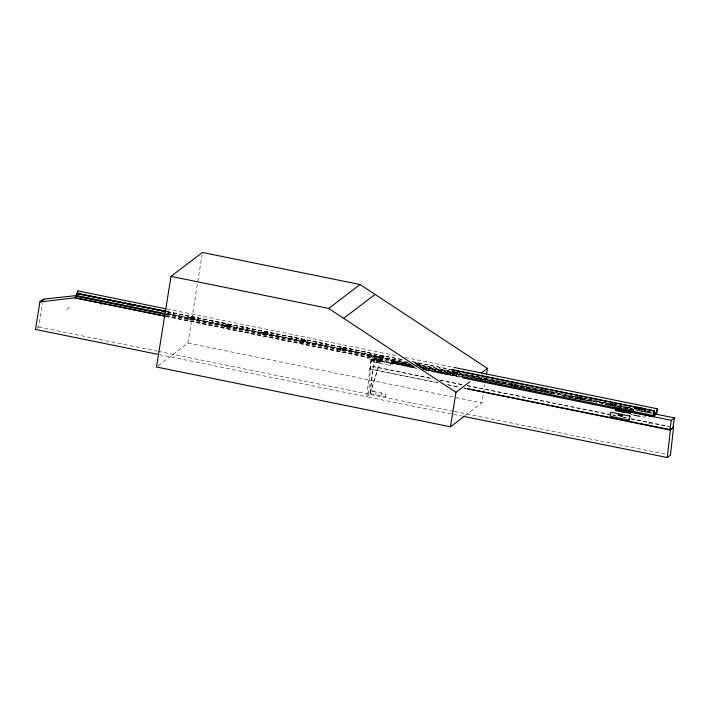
<?xml version="1.0" encoding="UTF-8"?>
<svg xmlns="http://www.w3.org/2000/svg" width="710" height="710" viewBox="0 0 710 710"><rect width="100%" height="100%" fill="white"/><g stroke="black" fill="none" stroke-linecap="round" stroke-linejoin="round"><path stroke-width="0.53" stroke-dasharray="3.55 2.66" d="M368.57 394.148L371.241 356.198M437.928 382.717L369.821 368.96L366.715 396.819L462.21 416.104M159.297 354.618L366.715 396.819L369.874 394.414L374.729 355.674L167.143 313.447M453.433 411.285L369.874 394.414L373.007 366.537L432.496 378.572M37.08 328.233L38.66 327.035L42.44 303.454M158.232 365.668L187.919 343.081L202.084 254.65M367.957 358.701L368.144 357.494L371.516 354.929L371.321 356.136L367.957 358.701L390.855 363.272M368.747 358.097L368.934 356.89M166.921 311.646L369.599 352.737L166.983 311.521M374.729 355.674L371.57 358.08L369.803 368.978L373.007 366.537L432.488 378.661M394.139 360.778L390.766 363.334L390.961 362.135L394.325 359.571L393.748 363.2L390.615 365.579L371.117 361.612L371.348 359.304M371.117 361.612L374.001 359.42L374.56 356.864M158.037 351.317L369.874 394.414L378.226 367.62L379.779 357.946M371.241 360.831L379.593 362.526L379.726 361.701L382.619 359.5L374.268 357.805M379.593 362.526L382.486 360.325L382.619 359.5M385.565 396.712L386.027 394.227L381.305 393.26L380.871 395.727L381.377 392.586L376.185 391.529L375.732 394.636M390.615 365.579L391.006 363.156M393.509 363.387L393.89 360.955M394.059 360.831L393.562 363.342L415.341 367.673M465.29 415.501L481.877 402.872L484.815 384.554M633.187 411.977L633.577 409.555M633.533 410.238L633.409 409.679M650.253 422.565L647.032 425.352M165.794 314.592L368.419 355.808L368.588 354.911L167.054 313.918M368.588 354.911L368.499 355.337A3.151 0.604 -78.5 0 0 368.419 355.808M369.874 394.414L378.226 367.62M189.756 317.512C181.174 321.878 201.986 318.994 189.632 317.61M189.046 317.645C207.347 319.873 177.189 314.53 193.386 318.763M189.845 317.024L191.38 317.832M191.886 319.899L187.511 318.808M224.289 326.289L228.425 327.434L230.333 325.943L226.543 324.994L224.289 326.289L228.664 327.39M227.919 326.085C239.439 325.384 217.358 323.068 228.638 326.094M226.632 324.505L228.167 325.313M265.238 332.75C252.858 333.736 272.551 336.851 265.833 332.883M266.135 333.806C274.113 331.499 254.366 331.827 266.747 333.736M263.694 332.049L265.238 332.857M265.735 334.925L261.36 333.833M300.871 340.196C293.789 345.104 312.879 341.137 301.12 340.285M304.253 341.492C309.507 340.17 297.596 338.821 302.877 340.507M303.374 342.584L298.999 341.483M338.067 349.435L342.193 350.58L344.101 349.089L339.806 348.246L338.067 349.435L342.433 350.527M342.841 349.409C350.625 347.19 331.783 347.314 342.965 349.311M340.401 347.651L341.936 348.459M377.409 357.441L381.545 358.586L384.154 356.553L379.992 355.612L377.409 357.441L381.785 358.532M379.752 355.657L381.288 356.464M417.711 365.845L419.379 364.399L415.217 363.458M416.965 364.541C426.896 364.869 410.85 361.142 417.214 363.768M453.335 371.436C448.915 373.283 456.974 374.915 457.71 372.528M456.21 373.673L451.835 372.572M482.134 377.294L480.537 378.519L481.158 378.927M482.756 379.371L485.099 379.451L480.634 378.43M509.389 384.385L510.987 383.16M512.762 385.423L513.951 385.317L509.487 384.305M541.437 389.355L539.848 390.58L542.067 391.432M544.073 391.645L543.319 390.944L539.937 390.5M578.907 397.467C577.869 396.091 574.23 397.928 576.857 398.461M579.626 398.958L580.336 398.816L575.863 397.804M581.969 397.582L580.239 398.905M609.42 404.736L611.017 403.511M66.696 309.471L69.855 307.066M100.5 305.398L102.08 304.2M301.333 339.708L300.463 340.543L303.907 341.359M382.885 358.559L374.392 356.988M390.349 360.077L411.321 364.416M393.775 361.701L412.261 365.401M393.695 362.535L414.285 366.724M393.828 362.437L413.38 366.369M393.668 362.81L414.267 366.999M474.307 378.35L476.925 376.353M485.01 379.53L486.51 378.386M513.862 385.406L515.362 384.261M544.313 391.601L545.812 390.456M613.893 405.747L615.392 404.611M631.261 410.256L632.77 409.111L417.089 365.242M645.834 416.104L644.387 417.205L640.065 416.326M194.22 318.124L190.111 317.645M231.007 325.606L226.41 325.091M230.164 326.245L229.064 326.263M262.993 332.591L263.605 332.537M268.069 333.15L263.96 332.67M305.708 340.8L302.753 340.507M339.691 348.193L341.35 348.246M344.776 348.752L341.812 348.45M343.942 349.391L343.32 349.444M379.282 356.145C378.111 356.899 381.616 357.414 382.317 357.316M384.128 356.757L379.53 356.242M420.054 364.061L415.457 363.547M419.211 364.7L418.598 364.754M609.517 404.656L613.919 405.552M642.656 411.605L639.816 411.312M300.738 340.294L302.283 340.294M304.759 341.386L303.773 341.457M382.672 357.45L383.506 357.21L381.882 356.491M515.123 384.305L514.262 384.279M581.632 397.715L579.493 397.6M581.126 397.813L581.774 397.564M382.184 357.414L383.418 357.29L381.163 356.455M457.222 372.484L453.867 371.925M456.61 372.555L457.089 372.581M380.702 356.251L378.909 356.296L381.758 357.236M418.243 364.62L416.38 364.408M485.534 378.315L484.389 378.128M485.409 378.412L483.67 378.093M580.212 397.609L580.771 397.68M265.709 333.629L262.895 332.67M303.347 341.288L300.534 340.33M342.406 349.231L339.602 348.273M456.184 372.377L453.992 371.827M544.286 390.305L541.748 389.595M544.162 390.402L541.41 389.559M166.096 316.34L371.57 358.08M440.093 380.107L462.893 384.714M467.233 385.592L610.502 414.533M611.585 414.755L617.017 415.847M623.522 417.161L630.036 418.483M631.119 418.696L668.678 426.284M447.682 384.687L459.601 387.092M463.941 387.971L466.106 388.405M454.515 411.507L666.131 454.258M167.054 309.045L396.428 355.701M405.126 357.476L454.045 367.425M166.957 311.726L403.679 359.881M412.359 361.647L450.371 369.386M166.939 311.823L403.662 359.979M412.35 361.745L450.353 369.484M167.382 313.403L408.419 362.437M414.924 363.76L482.117 377.427M489.705 378.971L512.46 383.595M513.543 383.817L578.57 397.05M579.653 397.272L582.91 397.928M583.993 398.15L587.241 398.816M588.324 399.029L591.572 399.695M592.664 399.916L595.912 400.573M596.995 400.795L608.914 403.218M609.996 403.44L613.254 404.105M614.336 404.327L617.585 404.984M618.667 405.206L621.924 405.863M623.007 406.084L626.255 406.75M627.338 406.972L630.595 407.629M646.881 410.939L652.312 412.048M167.134 313.58L408.179 362.615M415.767 364.159L485.125 378.27M486.208 378.492L631.438 408.037M646.641 411.125L652.073 412.235M166.229 314.077L409.635 363.6M417.223 365.144L632.894 409.013M647.014 411.889L652.446 412.989M166.131 314.184L409.51 363.697M634.935 409.555L638.201 410.22M639.284 410.442L642.541 411.099M643.633 411.321L652.321 413.087M371.321 356.136L411.401 364.363M416.797 365.481L653.076 413.522M416.734 365.526L633.497 409.617M644.023 411.782L647.724 412.537M411.303 364.976L393.881 361.505L412.306 365.251M419.974 366.733L460.071 374.889M461.154 375.111L464.402 375.776M465.494 375.998L468.742 376.655M469.825 376.877L473.073 377.534M474.165 377.755L477.413 378.421M478.496 378.643L481.744 379.3M482.827 379.522L486.084 380.187M487.166 380.4L508.839 384.811M547.854 392.754L506.727 384.438M548.945 392.967L552.194 393.633M561.947 395.612L565.196 396.278M566.278 396.499L569.535 397.156M570.618 397.378L573.866 398.044M574.949 398.266L578.206 398.922M579.289 399.144L582.537 399.801M583.62 400.023L586.877 400.688M605.302 404.434L608.55 405.099M609.633 405.312L612.881 405.978M613.972 406.2L617.221 406.857M618.303 407.078L621.552 407.744M622.634 407.966L625.892 408.623M626.974 408.845L630.223 409.501M631.305 409.723L633.48 410.167M419.894 366.795L501.313 383.338M502.343 383.595L505.644 384.225M511.067 385.326L550.081 393.26M551.164 393.482L554.412 394.139M561.867 395.674L589.096 401.194M590.179 401.416L593.436 402.082M605.222 404.496L623.779 408.25M624.809 408.516L628.11 409.137M629.149 409.395L633.4 410.229M419.787 366.99L456.699 374.436M478.371 378.847L481.62 379.513M482.702 379.726L485.959 380.391M487.042 380.613L490.291 381.27M491.373 381.492L494.63 382.158M495.713 382.37L498.961 383.036M512.993 385.947L516.303 386.559M517.324 386.835L520.643 387.447M521.664 387.713L524.974 388.326M525.995 388.592L529.305 389.213M530.334 389.479L533.645 390.092M534.728 390.314L537.976 390.97M166.317 315.675L413.424 365.943M419.93 367.265L456.778 374.756M422.006 368.17L456.734 375.182M374.135 358.63L382.486 360.325M422.894 368.534L457.577 375.59M165.528 316.269L414.844 366.99M421.926 368.49L457.196 375.608M422.929 368.765L456.53 375.599M393.748 363.2L415.421 367.611M421.926 368.934L456.601 375.989M457.533 376.327L423.932 369.493L457.444 376.389M374.001 359.42L415.181 367.798M371.374 359.287L416.885 368.543M425.556 370.309L460.231 377.365M371.374 359.997L379.726 361.701M631.075 414.498L632.947 414.88M440.085 380.205L462.867 384.838M467.207 385.725L616.963 416.184M623.469 417.507L625.643 417.95M631.066 419.051L669.699 426.914M369.821 368.952L437.91 382.814M447.664 384.793L459.583 387.216M463.914 388.104L466.079 388.539M187.919 343.081L481.877 402.872M375.448 391.334L371.889 390.606L371.303 393.81L385.636 396.65M371.774 391.325L376.123 392.204M38.66 327.035L156.945 351.095M612.553 404.309L613.271 404.345M611.638 405.587L609.695 404.993M511.608 385.237L509.452 384.509M612.011 404.167L612.686 404.212M512.061 383.746L510.952 383.364M417.675 363.893L419.308 364.612M342.397 348.583L344.03 349.302M303.339 340.64L304.972 341.359M265.7 332.981L267.333 333.7M228.629 325.437L230.262 326.156M227.457 325.855L225.833 325.136M191.851 317.956L193.475 318.675M641.663 410.948L642.479 411.259M612.135 404.061L611.195 403.848M578.49 397.218L577.47 396.766M511.058 383.435L511.981 383.817M456.716 371.88L457.178 372.04M417.187 365.348L417.746 365.641M376.486 361.896L376.362 362.686L379.246 360.485L379.371 359.695L376.486 361.896M376.753 360.254L376.62 361.07L379.504 358.87L379.637 358.053L376.753 360.254"/><path stroke-width="1.06" d="M463.293 416.326L667.302 457.533L670.417 429.683L673.577 427.278L673.018 427.163M673.577 427.278L670.471 455.128L667.302 457.533M621.392 411.365L621.596 410.238L624.01 410.77M76.84 295.52L43.124 299.167L39.964 301.572L35.5 329.44L158.215 354.405M165.528 316.269L75.597 297.978L76.778 293.434M165.856 311.601L76.822 293.399L165.9 311.299M76.715 295.298L77.053 293.221M77.346 293.177L77.922 290.914L165.971 308.823M77.417 294.029L77.922 290.914M486.368 374.853L487.406 368.383L360.068 284.533L202.439 252.467L171.004 276.385L156.493 366.999L450.451 426.799L464.42 416.166M450.451 426.799L455.971 392.302L469.94 381.669M630.285 413.38L615.304 410.566L615.987 407.664M616.014 410.584L616.404 408.117L629.761 410.833L629.371 413.3M622.439 409.963L623.584 410.149M622.75 410.025L623.265 410.131M629.717 416.06L610.813 412.217L610.165 416.255L629.069 420.098L629.868 415.945M630.045 413.557L630.471 410.859M629.149 420.036L629.797 416.007M630.205 413.433L630.444 411.933M630.391 411.977L653.093 416.699L653.555 413.815A3.151 0.604 -78.5 0 1 653.635 413.344L654.514 410.912L451.453 369.608M654.514 410.912L654.052 413.886L656.67 411.898L657.318 408.774L454.045 367.425M653.883 416.095L654.265 413.726M655.765 412.581L655.578 413.752L653.404 413.309M655.898 412.483L655.703 413.655L653.537 413.211M656.599 411.951L656.413 413.113L653.156 412.448M657.318 408.774L656.466 414.134L653.093 416.699M656.359 414.214L674.5 417.906L671.341 420.311L669.787 429.985L467.162 388.76M674.5 417.906L672.947 427.571L670.577 429.381M628.048 412.031L627.56 411.205M129.877 304.927L131.625 304.901M611.763 402.961L613.511 402.925M622.51 415.953L621.303 416.069M39.964 301.572L40.967 301.865L44.127 299.46M76.813 293.496L165.838 311.433M40.967 301.865L74.772 297.792L76.352 296.594M75.597 297.978L76.387 297.375M171.004 276.385L328.632 308.451L360.068 284.533M343.658 318.346L375.093 294.428M481.291 373.034L487.406 368.383M633.959 412.723L631.288 412.164M654.496 411.01L451.436 369.697M616.972 409.279L619.901 409.182M627.489 412.146L628.084 412.004M628.767 412.164L625.838 412.27M482.969 376.655L484.069 376.637M542.28 388.716L543.381 388.698M619.111 409.288L617.452 409.652L624.401 412.048M626.619 412.164L627.525 412.12M627.152 412.324L628.137 412.297M634.988 407.717L634.136 407.726L642.816 409.892M645.017 410.202L645.647 410.167M619.076 409.306L621.543 409.528M625.492 412.093L626.655 412.146M645.026 410.131L634.846 408.064M619.857 409.208L628.208 411.241M624.188 411.924L625.528 412.066M625.874 412.235L619.732 411.046M162.146 311.149L163.3 311.326M620.744 415.989L621.312 416.051M637.181 408.108L634.287 407.939M639.417 408.392L637.403 408.143L639.976 408.836M621.507 409.555L625.963 410.433M579.866 396.082L581.588 396.473M620.762 415.98L617.948 415.022L621.419 415.385M74.772 297.792L165.004 316.127M467.189 388.627L670.417 429.683M76.822 293.399L165.865 311.512M653.395 412.27L656.652 412.936L653.289 415.492L458.278 375.83M76.041 295.395L164.889 313.474M75.864 296.301L164.711 314.37M462.405 377.809L616.298 409.111M634.944 412.909L644.707 414.835M645.63 415.084L671.341 420.311M621.419 411.339L623.815 411.977L624.152 410.149L621.685 409.652L621.365 411.48L623.859 411.942M633.835 415.11L640.012 416.362M640.145 408.578L641.663 408.898M640.065 408.765L641.654 408.978M513.481 382.566L515.078 383.01M98.291 298.102L99.879 298.546M640.784 408.667L642.674 409.217L637.367 408.383L642.639 409.457L640.748 408.916M624.303 410.114L627.587 411.188M545.12 389.009L546.469 389.479M485.809 376.948L487.166 377.409M645.15 409.865L643.056 409.297L645.709 410.069M625.634 410.442L627.214 410.859M619.777 411.01L616.786 409.484M615.233 403.315L616.049 403.626M621.41 415.394L622.492 415.962M164.427 311.61L165.457 312.063M133.347 305.291L134.163 305.602M618.17 410.247L619.014 410.611M628.172 411.267L628.953 411.96M616.972 409.803L617.567 410.176M328.632 308.451L455.971 392.302M636.905 407.212L643.517 408.614L636.905 407.212"/></g></svg>
